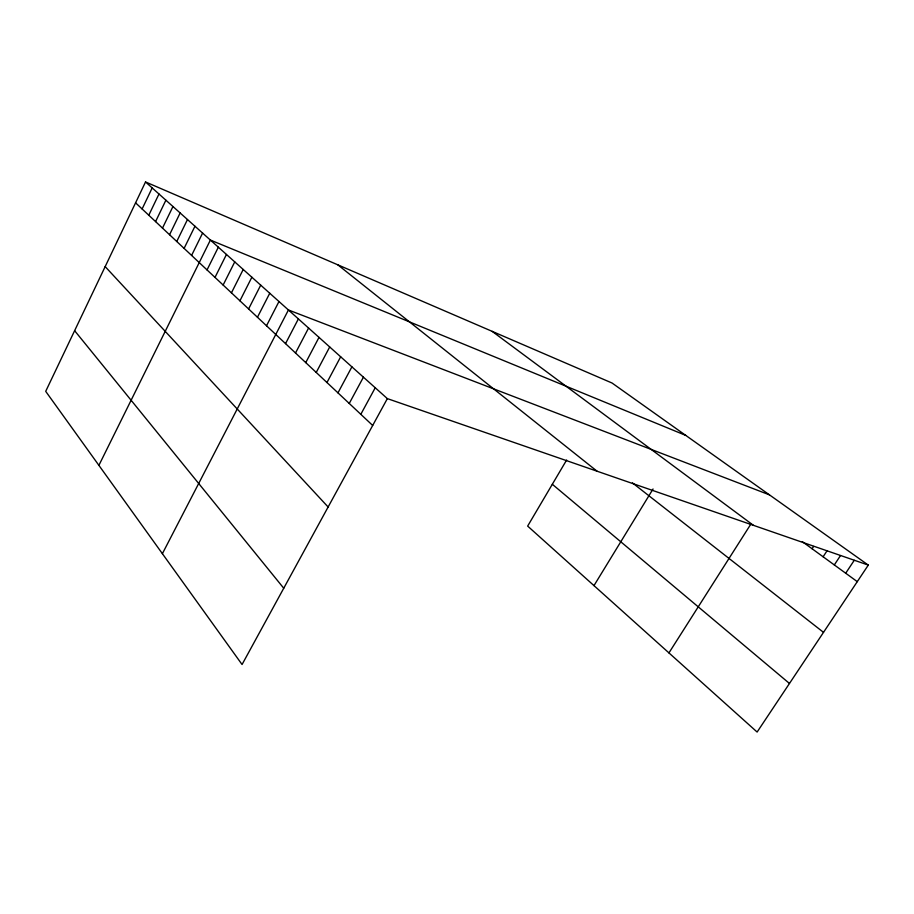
<?xml version="1.0" encoding="UTF-8"?>
<svg xmlns="http://www.w3.org/2000/svg" width="914" height="914" viewBox="0 0 914 914"><rect width="100%" height="100%" fill="white"/><g stroke="black" fill="none" stroke-linecap="round" stroke-linejoin="round"><path stroke-width="1.37" d="M145.532 181.955L45.7 391.352L242.061 664.512L387.353 398.618L145.532 181.955L612.049 383.023L868.3 565.092L757.123 732.045L527.652 526.087L566.634 460.016M142.116 208.963L152.181 187.918M148.776 215.224L158.979 194.008M155.574 221.599L165.891 200.2M162.498 228.1L172.952 206.53M169.558 234.727L180.138 212.973M176.756 241.49L187.473 219.543M184.102 248.38L194.956 226.249M191.597 255.417L202.6 233.081M98.895 465.363L210.38 240.062L685.797 435.418M207.044 269.927L218.343 247.191M215.007 277.399L226.455 254.469M223.142 285.031L234.749 261.895M231.448 292.834L243.215 269.481M239.925 300.797L251.864 277.228M248.597 308.943L260.707 285.157M257.451 317.261L269.744 293.245M266.511 325.761L278.976 301.529M162.384 553.678L288.424 309.983L769.451 494.862M285.534 343.618L298.375 318.906M295.519 352.998L308.578 328.035M305.756 362.607L319.009 337.392M316.233 372.444L329.703 346.977M326.961 382.52L340.671 356.791M337.974 392.849L351.901 366.857M349.251 403.451L363.418 377.174M360.824 414.305L375.231 387.764M593.986 585.611L653.053 488.979M668.945 652.904L751.068 523.768M812.089 548.754L813.597 546.458M823.114 556.786L826.919 550.982M834.322 564.932L840.469 555.598M845.701 573.215L854.259 560.305M387.353 398.618L868.3 565.092M802.332 541.648L857.275 581.647M492.155 331.348L753.433 525.333M632.442 482.878L823.514 632.351M337.837 264.843L597.059 471.201M552.319 484.271L789.468 683.466M135.58 202.828L372.684 425.456M105.167 266.602L328.126 506.996M74.628 330.685L283.74 588.228"/></g></svg>
